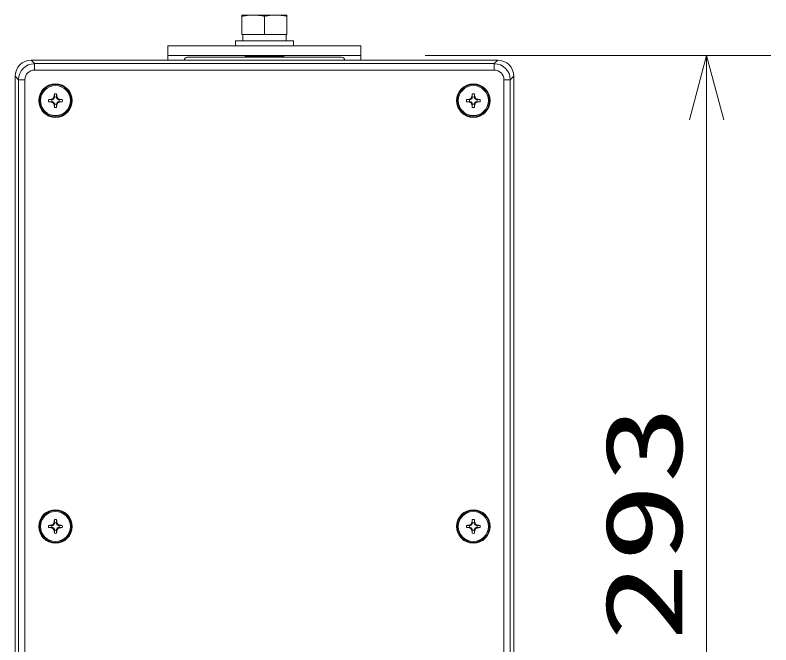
# Model space of a CAD drawing. Units: millimetres on the paper. Extents: x -401 to 401, y -280 to 280.
# Drawn here: x 161.86 to 185.37, y -49.66 to -30.07 of the extents above; entities that cross this region are included whole.
import ezdxf
from ezdxf.enums import TextEntityAlignment as Align

# ---------------------------------------------------------------- set-up
doc = ezdxf.new("R2010")
doc.units = ezdxf.units.MM
doc.layers.add('0-5_GAIKEI', color=4, linetype='Continuous', lineweight=9)
doc.layers.add('0-6_SUNPO', color=7, linetype='Continuous', lineweight=9)
doc.styles.add('ＭＳ ゴシック', font='')
doc.styles.get('ＭＳ ゴシック').set_extended_font_data('MS Gothic')

# ---------------------------------------------------------------- blocks, each defined once
blk = doc.blocks.new('_OPEN30')
at = {"layer": '0-6_SUNPO'}
blk.add_line((0, 0), (-1, 0), dxfattribs=at)
blk.add_lwpolyline([(-1, 0.2679), (0, 0), (-1, -0.2679)], dxfattribs=at)

msp = doc.modelspace()

# ---------------------------------------------------------------- linework, layer by layer
at = {"layer": '0-5_GAIKEI'}
for p, q in [((168.912, -30.067), (170.312, -30.067)), ((168.912, -30.667), (168.912, -30.067)), ((170.312, -30.667), (170.312, -30.067)), ((169.612, -30.667), (169.612, -30.104)), ((168.912, -30.667), (170.312, -30.667)), ((168.937, -30.867), (168.937, -30.667)), ((170.287, -30.867), (170.287, -30.667)), ((170.512, -30.867), (168.712, -30.867)), ((168.712, -30.867), (168.712, -31.027)), ((170.512, -30.867), (170.512, -31.027)), ((162.354, -31.471), (162.461, -31.577)), ((172.612, -31.327), (166.612, -31.327)), ((167.212, -31.377), (172.012, -31.377)), ((169.032, -31.327), (169.012, -31.347)), ((169.012, -31.347), (170.212, -31.347)), ((169.012, -31.347), (169.012, -31.377)), ((170.192, -31.327), (170.212, -31.347)), ((170.212, -31.347), (170.212, -31.377)), ((176.764, -31.577), (176.87, -31.471)), ((176.764, -31.577), (162.461, -31.577)), ((162.461, -31.777), (162.461, -31.577)), ((176.764, -31.577), (176.764, -31.777)), ((161.963, -32.076), (161.856, -31.969)), ((162.461, -31.777), (176.764, -31.777)), ((177.369, -31.969), (177.262, -32.076)), ((161.963, -32.076), (162.162, -32.076)), ((161.963, -32.076), (161.963, -59.879)), ((162.162, -59.879), (162.162, -32.076)), ((177.063, -32.076), (177.262, -32.076)), ((177.063, -32.076), (177.063, -59.879)), ((177.262, -59.879), (177.262, -32.076)), ((163.041, -32.656), (163.06, -32.675)), ((163.079, -32.632), (163.072, -32.592)), ((163.079, -32.515), (163.079, -32.618)), ((163.079, -32.618), (163.079, -32.632)), ((163.146, -32.632), (163.146, -32.515)), ((163.153, -32.592), (163.146, -32.632)), ((163.184, -32.656), (163.164, -32.675)), ((176.041, -32.656), (176.06, -32.675)), ((176.079, -32.632), (176.072, -32.592)), ((176.079, -32.515), (176.079, -32.618)), ((176.079, -32.618), (176.079, -32.632)), ((176.146, -32.632), (176.146, -32.515)), ((176.153, -32.592), (176.146, -32.632)), ((176.184, -32.656), (176.164, -32.675)), ((163.017, -32.694), (162.9, -32.694)), ((162.977, -32.687), (163.017, -32.694)), ((163.017, -32.761), (162.977, -32.768)), ((163.041, -32.798), (163.06, -32.779)), ((163.072, -32.862), (163.079, -32.822)), ((163.079, -32.939), (163.072, -32.862)), ((163.079, -32.822), (163.079, -32.94)), ((163.146, -32.822), (163.153, -32.862)), ((163.184, -32.798), (163.164, -32.779)), ((163.207, -32.694), (163.247, -32.687)), ((163.222, -32.694), (163.207, -32.694)), ((163.207, -32.761), (163.325, -32.761)), ((163.247, -32.768), (163.207, -32.761)), ((163.325, -32.694), (163.222, -32.694)), ((176.017, -32.694), (175.9, -32.694)), ((175.9, -32.761), (176.003, -32.761)), ((175.977, -32.687), (176.017, -32.694)), ((176.017, -32.761), (175.977, -32.768)), ((176.003, -32.761), (176.017, -32.761)), ((176.041, -32.798), (176.06, -32.779)), ((176.072, -32.862), (176.079, -32.822)), ((176.079, -32.939), (176.072, -32.862)), ((176.079, -32.822), (176.079, -32.94)), ((176.146, -32.822), (176.153, -32.862)), ((176.184, -32.798), (176.164, -32.779)), ((176.207, -32.694), (176.247, -32.687)), ((176.222, -32.694), (176.207, -32.694)), ((176.247, -32.768), (176.207, -32.761)), ((176.207, -32.761), (176.325, -32.761)), ((176.325, -32.694), (176.222, -32.694)), ((163.079, -45.882), (163.072, -45.842)), ((163.079, -45.765), (163.079, -45.882)), ((163.146, -45.882), (163.146, -45.765)), ((163.153, -45.842), (163.146, -45.882)), ((176.079, -45.882), (176.072, -45.842)), ((176.079, -45.765), (176.079, -45.882)), ((176.146, -45.882), (176.146, -45.765)), ((176.153, -45.842), (176.146, -45.882)), ((163.017, -45.944), (162.9, -45.944)), ((162.977, -45.937), (163.017, -45.944)), ((163.017, -46.011), (162.977, -46.018)), ((163.041, -45.906), (163.06, -45.925)), ((163.041, -46.048), (163.06, -46.029)), ((163.072, -46.112), (163.079, -46.072)), ((163.079, -46.072), (163.079, -46.19)), ((163.146, -46.072), (163.153, -46.112)), ((163.146, -46.19), (163.146, -46.072)), ((163.184, -45.906), (163.164, -45.925)), ((163.184, -46.048), (163.164, -46.029)), ((163.207, -45.944), (163.247, -45.937)), ((163.222, -45.944), (163.207, -45.944)), ((163.207, -46.011), (163.325, -46.011)), ((163.247, -46.018), (163.207, -46.011)), ((163.325, -45.944), (163.222, -45.944)), ((176.017, -45.944), (175.9, -45.944)), ((175.9, -46.011), (176.003, -46.011)), ((175.977, -45.937), (176.017, -45.944)), ((176.017, -46.011), (175.977, -46.018)), ((176.003, -46.011), (176.017, -46.011)), ((176.041, -45.906), (176.06, -45.925)), ((176.041, -46.048), (176.06, -46.029)), ((176.072, -46.112), (176.079, -46.072)), ((176.079, -46.072), (176.079, -46.19)), ((176.146, -46.072), (176.153, -46.112)), ((176.146, -46.19), (176.146, -46.072)), ((176.184, -45.906), (176.164, -45.925)), ((176.184, -46.048), (176.164, -46.029)), ((176.207, -45.944), (176.247, -45.937)), ((176.222, -45.944), (176.207, -45.944)), ((176.247, -46.018), (176.207, -46.011)), ((176.207, -46.011), (176.325, -46.011)), ((176.325, -45.944), (176.222, -45.944)), ((163.079, -46.189), (163.072, -46.112)), ((176.079, -46.189), (176.072, -46.112))]:
    msp.add_line(p, q, dxfattribs=at)
at = {"layer": '0-5_GAIKEI', "color": 7}
for p, q in [((166.612, -31.027), (172.612, -31.027)), ((166.612, -31.471), (166.612, -31.027)), ((172.612, -31.471), (172.612, -31.027)), ((176.87, -31.471), (162.354, -31.471)), ((161.856, -31.969), (161.856, -59.985)), ((177.369, -59.985), (177.369, -31.969))]:
    msp.add_line(p, q, dxfattribs=at)
at = {"layer": '0-5_GAIKEI'}
for points in [[(162.9, -32.761), (163.003, -32.761), (163.017, -32.761)], [(163.146, -32.94), (163.146, -32.837), (163.146, -32.822)], [(176.146, -32.94), (176.146, -32.837), (176.146, -32.822)], [(162.9, -46.011), (163.003, -46.011), (163.017, -46.011)]]:
    msp.add_lwpolyline(points, dxfattribs=at)
for centre, radius in [((163.112, -32.727), 0.521), ((176.112, -32.727), 0.521), ((163.112, -32.727), 0.5), ((163.112, -32.727), 0.47), ((163.112, -32.727), 0.467), ((176.112, -32.727), 0.5), ((176.112, -32.727), 0.47), ((176.112, -32.727), 0.467), ((163.112, -45.977), 0.521), ((163.112, -45.977), 0.5), ((163.112, -45.977), 0.47), ((163.112, -45.977), 0.467), ((176.112, -45.977), 0.521), ((176.112, -45.977), 0.5), ((176.112, -45.977), 0.47), ((176.112, -45.977), 0.467)]:
    msp.add_circle(centre, radius, dxfattribs=at)
for centre, radius, start, end in [((169.33, -32.074), 2.014, 97.8176, 101.9649), ((169.275, -31.692), 1.629, 93.7532, 97.7429), ((169.249, -31.697), 1.633, 81.1454, 86.2593), ((169.188, -32.107), 2.048, 78.0454, 81.219), ((170.03, -32.074), 2.014, 97.8176, 101.9649), ((169.975, -31.692), 1.629, 93.7532, 97.7429), ((169.949, -31.697), 1.633, 81.1454, 86.2593), ((169.888, -32.107), 2.048, 78.0454, 81.219), ((167.212, -31.477), 0.1, 90, 176.3246), ((172.012, -31.477), 0.1, 3.6754, 90), ((162.462, -32.077), 0.499, 90.1545, 179.8455), ((176.763, -32.077), 0.499, 0.1545, 89.8455), ((162.46, -32.075), 0.298, 90, 180), ((176.764, -32.075), 0.298, 0, 90), ((165.597, -38.056), 5.974, 115.3242, 116.0026), ((162.28, -30.911), 1.929, 292.9899, 293.8579), ((168.405, -35.194), 5.934, 153.9951, 154.6781), ((161.546, -32.004), 1.657, 336.1112, 336.5155), ((160.614, -31.602), 2.671, 336.5653, 337.3177), ((188.146, -34.832), 25.174, 174.7179, 174.8948), ((163.112, -32.727), 0.215, 81.0295, 98.9701), ((163.112, -32.727), 0.115, 72.9796, 107.0204), ((141.283, -34.541), 21.956, 5.0922, 5.295), ((166.07, -31.408), 3.17, 202.7096, 203.0265), ((157.783, -35.211), 5.974, 25.3242, 26.0026), ((164.929, -31.895), 1.929, 202.9899, 203.8579), ((163.835, -31.16), 1.657, 246.1112, 246.5155), ((164.237, -30.229), 2.671, 246.5653, 247.3177), ((160.645, -38.02), 5.934, 63.9951, 64.678), ((178.597, -38.056), 5.974, 115.3242, 116.0026), ((175.28, -30.911), 1.929, 292.9899, 293.8579), ((181.405, -35.194), 5.934, 153.9951, 154.6781), ((174.546, -32.004), 1.657, 336.1112, 336.5155), ((173.614, -31.602), 2.671, 336.5653, 337.3177), ((201.146, -34.832), 25.174, 174.7179, 174.8948), ((176.112, -32.727), 0.215, 81.0295, 98.9701), ((176.112, -32.727), 0.115, 72.9796, 107.0204), ((154.283, -34.541), 21.956, 5.0922, 5.295), ((179.07, -31.408), 3.17, 202.7096, 203.0265), ((170.783, -35.211), 5.974, 25.3242, 26.0026), ((177.929, -31.895), 1.929, 202.9899, 203.8579), ((176.835, -31.16), 1.657, 246.1112, 246.5155), ((177.237, -30.229), 2.671, 246.5653, 247.3177), ((173.645, -38.02), 5.934, 63.9951, 64.678), ((163.112, -32.727), 0.215, 171.0295, 188.9701), ((164.996, -55.338), 22.741, 95.0927, 95.2885), ((164.9, -11.204), 21.649, 264.6985, 264.9042), ((165.579, -27.434), 5.934, 243.9951, 244.6781), ((163.112, -32.727), 0.115, 162.9796, 197.0204), ((161.987, -35.225), 2.671, 66.5653, 67.3177), ((161.794, -29.769), 3.17, 292.7096, 293.0265), ((168.441, -30.243), 5.974, 205.3242, 206.0026), ((162.389, -34.294), 1.657, 66.1112, 66.5155), ((161.296, -33.56), 1.929, 22.9899, 23.8579), ((160.154, -34.046), 3.17, 22.7096, 23.0266), ((163.112, -32.727), 0.115, 252.9796, 287.0204), ((165.61, -33.852), 2.671, 156.5653, 157.3177), ((-438.343, 21.402), 603.939, 354.83951, 354.84504), ((157.819, -30.26), 5.934, 333.9951, 334.678), ((164.679, -33.45), 1.657, 156.1112, 156.5155), ((163.945, -34.544), 1.929, 112.9899, 113.8579), ((160.628, -27.398), 5.974, 295.3242, 296.0026), ((164.431, -35.685), 3.17, 112.7096, 113.0266), ((163.112, -32.727), 0.115, 342.9796, 17.0204), ((160.757, -60.526), 27.951, 84.7297, 84.889), ((161.404, -12.075), 20.775, 275.0915, 275.3058), ((163.112, -32.727), 0.215, 351.0295, 8.9701), ((176.112, -32.727), 0.215, 171.0295, 188.9701), ((177.996, -55.338), 22.741, 95.0927, 95.2885), ((177.9, -11.204), 21.649, 264.6985, 264.9042), ((178.579, -27.434), 5.934, 243.9951, 244.6781), ((176.112, -32.727), 0.115, 162.9796, 197.0204), ((174.987, -35.225), 2.671, 66.5653, 67.3177), ((174.794, -29.769), 3.17, 292.7096, 293.0265), ((181.441, -30.243), 5.974, 205.3242, 206.0026), ((175.389, -34.294), 1.657, 66.1112, 66.5155), ((174.296, -33.56), 1.929, 22.9899, 23.8579), ((173.154, -34.046), 3.17, 22.7096, 23.0266), ((176.112, -32.727), 0.115, 252.9796, 287.0204), ((178.61, -33.852), 2.671, 156.5653, 157.3177), ((-425.343, 21.402), 603.939, 354.83951, 354.84504), ((170.819, -30.26), 5.934, 333.9951, 334.678), ((177.679, -33.45), 1.657, 156.1112, 156.5155), ((176.945, -34.544), 1.929, 112.9899, 113.8579), ((173.628, -27.398), 5.974, 295.3242, 296.0026), ((177.431, -35.685), 3.17, 112.7096, 113.0266), ((176.112, -32.727), 0.115, 342.9796, 17.0204), ((173.757, -60.526), 27.951, 84.7297, 84.889), ((174.404, -12.075), 20.775, 275.0915, 275.3058), ((176.112, -32.727), 0.215, 351.0295, 8.9701), ((163.112, -32.727), 0.215, 261.0295, 278.9701), ((146.019, -31.364), 17.2, 354.7434, 354.8081), ((176.112, -32.727), 0.215, 261.0295, 278.9701), ((159.019, -31.364), 17.2, 354.7434, 354.8081), ((168.405, -48.444), 5.934, 153.9951, 154.6781), ((188.146, -48.082), 25.174, 174.7179, 174.8948), ((163.112, -45.977), 0.215, 81.0295, 98.9701), ((141.283, -47.791), 21.956, 5.0922, 5.295), ((157.783, -48.461), 5.974, 25.3242, 26.0026), ((181.405, -48.444), 5.934, 153.9951, 154.6781), ((201.146, -48.082), 25.174, 174.7179, 174.8948), ((176.112, -45.977), 0.215, 81.0295, 98.9701), ((154.283, -47.791), 21.956, 5.0922, 5.295), ((170.783, -48.461), 5.974, 25.3242, 26.0026), ((163.112, -45.977), 0.215, 171.0295, 188.9701), ((164.996, -68.588), 22.741, 95.0927, 95.2885), ((164.9, -24.454), 21.649, 264.6985, 264.9042), ((165.579, -40.684), 5.934, 243.9951, 244.6781), ((165.597, -51.306), 5.974, 115.3242, 116.0026), ((163.112, -45.977), 0.115, 162.9796, 197.0204), ((161.987, -48.475), 2.671, 66.5653, 67.3177), ((161.794, -43.019), 3.17, 292.7096, 293.0265), ((162.28, -44.161), 1.929, 292.9899, 293.8579), ((168.441, -43.493), 5.974, 205.3242, 206.0026), ((162.389, -47.544), 1.657, 66.1112, 66.5155), ((161.546, -45.254), 1.657, 336.1112, 336.5155), ((161.296, -46.81), 1.929, 22.9899, 23.8579), ((160.614, -44.852), 2.671, 336.5653, 337.3177), ((160.154, -47.296), 3.17, 22.7096, 23.0266), ((163.112, -45.977), 0.115, 72.9796, 107.0204), ((165.61, -47.102), 2.671, 156.5653, 157.3177), ((166.07, -44.658), 3.17, 202.7096, 203.0265), ((157.819, -43.51), 5.934, 333.9951, 334.678), ((164.929, -45.145), 1.929, 202.9899, 203.8579), ((164.679, -46.7), 1.657, 156.1112, 156.5155), ((163.835, -44.41), 1.657, 246.1112, 246.5155), ((163.945, -47.794), 1.929, 112.9899, 113.8579), ((164.237, -43.479), 2.671, 246.5653, 247.3177), ((160.645, -51.27), 5.934, 63.9951, 64.678), ((160.628, -40.648), 5.974, 295.3242, 296.0026), ((164.431, -48.935), 3.17, 112.7096, 113.0266), ((163.112, -45.977), 0.115, 342.9796, 17.0204), ((160.757, -73.776), 27.951, 84.7297, 84.889), ((161.404, -25.325), 20.775, 275.0915, 275.3058), ((163.112, -45.977), 0.215, 351.0295, 8.9701), ((176.112, -45.977), 0.215, 171.0295, 188.9701), ((177.996, -68.588), 22.741, 95.0927, 95.2885), ((177.9, -24.454), 21.649, 264.6985, 264.9042), ((178.579, -40.684), 5.934, 243.9951, 244.6781), ((178.597, -51.306), 5.974, 115.3242, 116.0026), ((176.112, -45.977), 0.115, 162.9796, 197.0204), ((174.987, -48.475), 2.671, 66.5653, 67.3177), ((174.794, -43.019), 3.17, 292.7096, 293.0265), ((175.28, -44.161), 1.929, 292.9899, 293.8579), ((181.441, -43.493), 5.974, 205.3242, 206.0026), ((175.389, -47.544), 1.657, 66.1112, 66.5155), ((174.546, -45.254), 1.657, 336.1112, 336.5155), ((174.296, -46.81), 1.929, 22.9899, 23.8579), ((173.614, -44.852), 2.671, 336.5653, 337.3177), ((173.154, -47.296), 3.17, 22.7096, 23.0266), ((176.112, -45.977), 0.115, 72.9796, 107.0204), ((178.61, -47.102), 2.671, 156.5653, 157.3177), ((179.07, -44.658), 3.17, 202.7096, 203.0265), ((170.819, -43.51), 5.934, 333.9951, 334.678), ((177.929, -45.145), 1.929, 202.9899, 203.8579), ((177.679, -46.7), 1.657, 156.1112, 156.5155), ((176.835, -44.41), 1.657, 246.1112, 246.5155), ((176.945, -47.794), 1.929, 112.9899, 113.8579), ((177.237, -43.479), 2.671, 246.5653, 247.3177), ((173.645, -51.27), 5.934, 63.9951, 64.678), ((173.628, -40.648), 5.974, 295.3242, 296.0026), ((177.431, -48.935), 3.17, 112.7096, 113.0266), ((176.112, -45.977), 0.115, 342.9796, 17.0204), ((173.757, -73.776), 27.951, 84.7297, 84.889), ((174.404, -25.325), 20.775, 275.0915, 275.3058), ((176.112, -45.977), 0.215, 351.0295, 8.9701), ((163.112, -45.977), 0.115, 252.9796, 287.0204), ((163.112, -45.977), 0.215, 261.0295, 278.9701), ((146.019, -44.614), 17.2, 354.7434, 354.8081), ((-438.343, 8.152), 603.939, 354.83951, 354.84504), ((176.112, -45.977), 0.115, 252.9796, 287.0204), ((176.112, -45.977), 0.215, 261.0295, 278.9701), ((159.019, -44.614), 17.2, 354.7434, 354.8081), ((-425.343, 8.152), 603.939, 354.83951, 354.84504)]:
    msp.add_arc(centre, radius, start, end, dxfattribs=at)
at = {"layer": '0-5_GAIKEI', "color": 7}
for centre, major_axis in [((162.358, -31.973), (-0.356, 0.356)), ((176.867, -31.973), (0.356, 0.356))]:
    msp.add_ellipse(centre, major_axis=major_axis, ratio=0.992433, start_param=5.501585, end_param=7.064785, dxfattribs=at)
at = {"layer": '0-6_SUNPO'}
for p, q in [((174.612, -31.327), (185.369, -31.327)), ((183.369, -33.327), (183.369, -58.627))]:
    msp.add_line(p, q, dxfattribs=at)

# ---------------------------------------------------------------- block references
at = {"layer": '0-6_SUNPO', "xscale": 2, "yscale": 2, "rotation": 90}
msp.add_blockref('_OPEN30', (183.369, -31.327), dxfattribs=at)

# ---------------------------------------------------------------- texts
at = {"layer": '0-6_SUNPO', "style": 'ＭＳ ゴシック', "width": 1.5}
msp.add_text('293', height=2.405, rotation=90, dxfattribs=at).set_placement((183.331, -49.549), align=Align.BOTTOM_LEFT)

doc.saveas('drawing.dxf')
